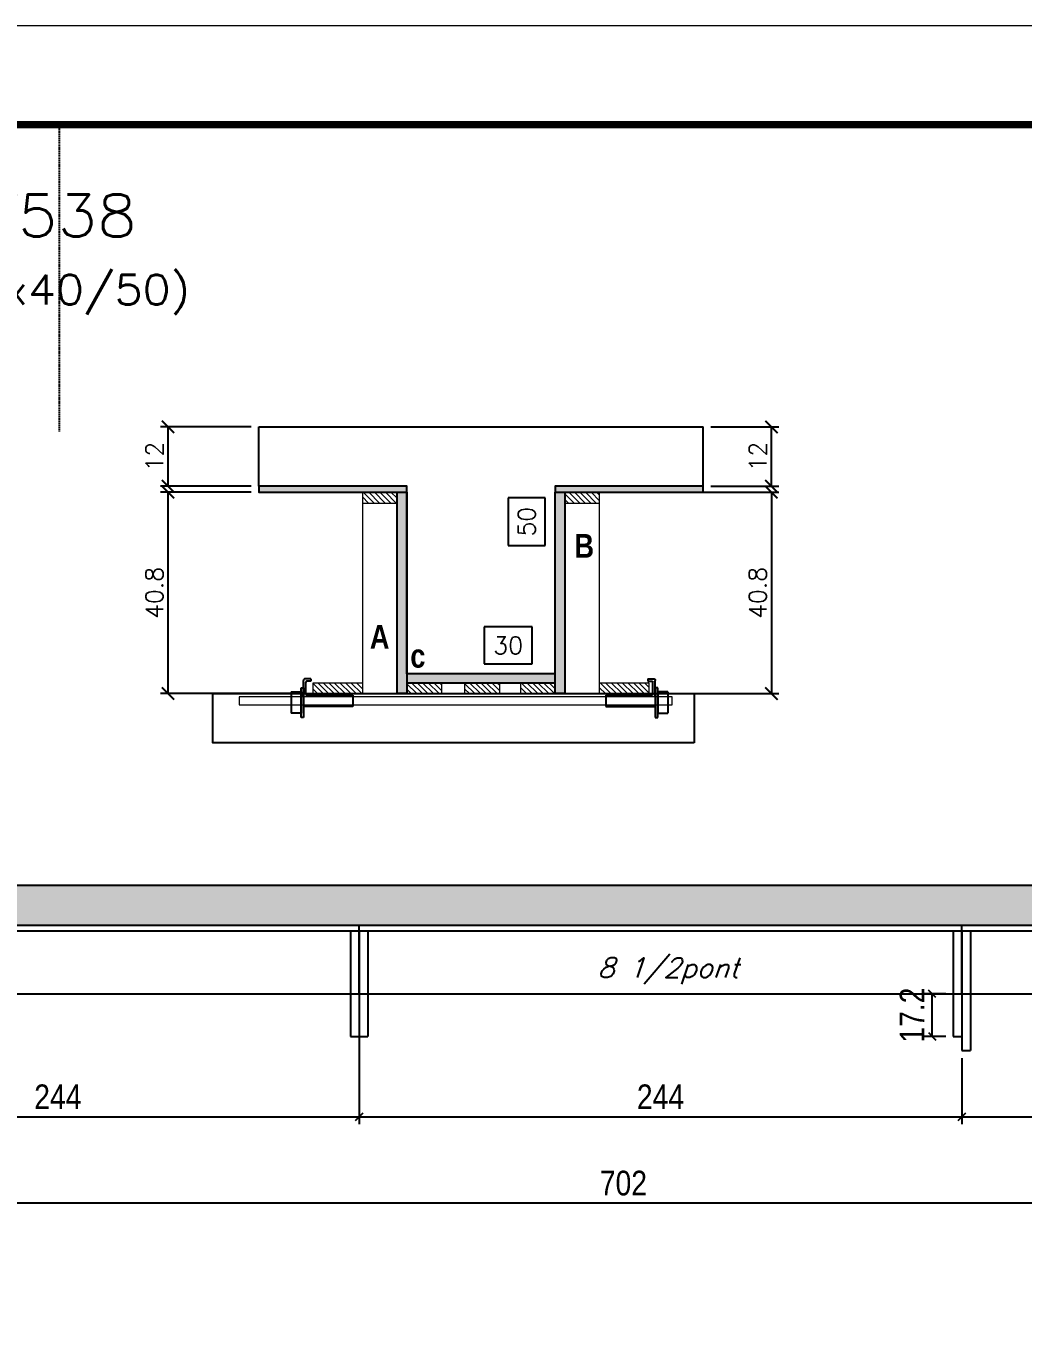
# Model space of a CAD drawing. Extents: x -21493 to -15213, y -12134 to 11887.
# Drawn here: x -20950 to -20546, y -124 to 401 of the extents above; entities that cross this region are included whole.
import ezdxf
from ezdxf.enums import TextEntityAlignment as Align

# ---------------------------------------------------------------- set-up
doc = ezdxf.new("R2010")
doc.units = 0
doc.linetypes.add('DASHED', pattern=[0.75, 0.5, -0.25])
doc.linetypes.add('HIDDEN', pattern=[0.375, 0.25, -0.125])
for name, color, linetype in [('barrote', 251, 'Continuous'), ('COTA', 241, 'Continuous'), ('Cota Seção (2x)', 4, 'Continuous'), ('detalhes', 4, 'Continuous'), ('Painéis', 200, 'Continuous'), ('presilha', 1, 'Continuous'), ('SARR_2.2x7', 40, 'Continuous'), ('SARR_3.5x7', 81, 'Continuous'), ('texto', 7, 'Continuous'), ('Texto de Titulo', 7, 'Continuous'), ('Texto Qtd Sarr', 242, 'Continuous')]:
    doc.layers.add(name, color=color, linetype=linetype)
for name, color, linetype, lineweight in [('CONCRETO', 251, 'Continuous', 25), ('Folhas', 255, 'Continuous', 9), ('Hachura', 251, 'Continuous', 9), ('Madeira', 126, 'Continuous', 18), ('SARRAFO DE PRESSAO', 251, 'DASHED', 9), ('SCO-___-LAJ', 2, 'Continuous', 0), ('Texto Seção', 7, 'Continuous', 15)]:
    doc.layers.add(name, color=color, linetype=linetype, lineweight=lineweight)
doc.styles.add('COTA TECNICA', font='techl___.ttf', dxfattribs={"height": 10})
doc.styles.add('Romans', font='romans.shx')
doc.styles.add('TECNICA', font='techb___.ttf', dxfattribs={"height": 10})
doc.dimstyles.new('Cota Seção (2x)', dxfattribs={"dimtxt": 7, "dimasz": 5, "dimexe": 3, "dimexo": 3, "dimgap": 2, "dimtad": 3, "dimdec": 1, "dimlfac": 0.5, "dimzin": 12, "dimdsep": 46, "dimtxsty": 'Romans', "dimblk": 'ARCHTICK', "dimcen": 0, "dimclrd": 4, "dimclre": 4, "dimclrt": 1, "dimadec": 1, "dimazin": 3, "dimtfac": 1, "dimtdec": 1, "dimtmove": 0, "dimatfit": 3, "dimldrblk": 'OBLIQUE', "dimfxl": 1, "dimtolj": 1, "dimtzin": 12, "dimarcsym": 0})
doc.dimstyles.new('Cota Seção interna', dxfattribs={"dimtxt": 7, "dimasz": 6, "dimexe": 0.18, "dimexo": 2, "dimgap": -4, "dimtad": 3, "dimdec": 1, "dimlfac": 0.5, "dimzin": 12, "dimdsep": 46, "dimtxsty": 'Romans', "dimblk": 'ARCHTICK', "dimcen": 0.09, "dimse1": 1, "dimse2": 1, "dimsd1": 1, "dimsd2": 1, "dimclrd": 180, "dimclre": 5, "dimclrt": 1, "dimadec": 0, "dimazin": 3, "dimtfac": 1, "dimtdec": 1, "dimtofl": 0, "dimtmove": 0, "dimatfit": 3, "dimldrblk": 'ARCHTICK', "dimfxl": 1, "dimtolj": 1, "dimtzin": 0, "dimarcsym": 0})
doc.dimstyles.new('PAINEL', dxfattribs={"dimtxt": 10, "dimasz": 3, "dimexe": 3, "dimexo": 3, "dimgap": 3, "dimtad": 1, "dimdec": 1, "dimzin": 12, "dimdsep": 46, "dimtxsty": 'COTA TECNICA', "dimblk1": 'OBLIQUE', "dimblk2": 'OBLIQUE', "dimsah": 1, "dimcen": 0.9, "dimclrd": 4, "dimclre": 4, "dimclrt": 240, "dimadec": 1, "dimazin": 3, "dimtfac": 1, "dimtdec": 1, "dimtmove": 0, "dimatfit": 3, "dimfxl": 1, "dimtolj": 1, "dimtzin": 12, "dimarcsym": 0})

# ---------------------------------------------------------------- blocks, each defined once
blk = doc.blocks.new('titulo1')
at = {"layer": 'Defpoints', "color": 252, "linetype": 'HIDDEN', "ltscale": 2}
blk.add_line((0, 0), (0, 125), dxfattribs=at)
at = {"layer": 'Defpoints', "style": 'Romans', "oblique": 15}
blk.add_attdef('FOLHA', text='', height=10, dxfattribs=at).set_placement((0, 15.58), align=Align.MIDDLE_CENTER)
at = {"layer": 'Texto Qtd Sarr', "color": 3, "style": 'Romans', "oblique": 15}
for tag, height, p in [('TITULO', 17, (0, 71.45)), ('SEÇÃO', 12, (0, 41.55))]:
    blk.add_attdef(tag, text='', height=height, dxfattribs=at).set_placement(p, align=Align.MIDDLE_CENTER)
blk = doc.blocks.new('_ArchTick')
at = {"color": 0, "linetype": 'ByBlock', "const_width": 0.15}
blk.add_lwpolyline([(-0.5, -0.5), (0.5, 0.5)], dxfattribs=at)
blk = doc.blocks.new('*D1189')
at = {"layer": 'COTA', "color": 4, "lineweight": -2, "transparency": 16777216}
for p, q in [((-20858.76, 212.64), (-20895.48, 212.64)), ((-20892.48, 131.04), (-20892.48, 212.64)), ((-20841.16, 131.04), (-20895.48, 131.04))]:
    blk.add_line(p, q, dxfattribs=at)
at = {"layer": 'Defpoints', "color": 0, "transparency": 16777216}
for p in [(-20892.48, 212.64), (-20855.76, 212.64), (-20838.16, 131.04)]:
    blk.add_point(p, dxfattribs=at)
at = {"layer": 'COTA', "color": 4, "lineweight": -2, "transparency": 16777216, "xscale": 5, "yscale": 5, "zscale": 5}
for p, rotation in [((-20892.48, 212.64), 90), ((-20892.48, 131.04), 270)]:
    blk.add_blockref('_ArchTick', p, dxfattribs=dict(at, rotation=rotation))
at = {"layer": 'COTA', "color": 1, "transparency": 16777216, "insert": (-20897.98, 171.84), "char_height": 7, "attachment_point": 5, "rotation": 90, "style": 'Romans'}
blk.add_mtext('\\A1;40.8', dxfattribs=at)
blk = doc.blocks.new('_Oblique')
at = {"color": 0, "linetype": 'ByBlock', "lineweight": -2}
blk.add_line((-0.5, -0.5), (0.5, 0.5), dxfattribs=at)
blk = doc.blocks.new('*D1190')
at = {"layer": 'COTA', "color": 4, "lineweight": -2, "transparency": 16777216}
for p, q in [((-20858.76, 239.04), (-20895.48, 239.04)), ((-20892.48, 215.04), (-20892.48, 239.04)), ((-20858.76, 215.04), (-20895.48, 215.04))]:
    blk.add_line(p, q, dxfattribs=at)
at = {"layer": 'Defpoints', "color": 0, "transparency": 16777216}
for p in [(-20892.48, 239.04), (-20855.76, 239.04), (-20855.76, 215.04)]:
    blk.add_point(p, dxfattribs=at)
at = {"layer": 'COTA', "color": 4, "lineweight": -2, "transparency": 16777216, "xscale": 5, "yscale": 5, "zscale": 5}
for p, rotation in [((-20892.48, 239.04), 90), ((-20892.48, 215.04), 270)]:
    blk.add_blockref('_ArchTick', p, dxfattribs=dict(at, rotation=rotation))
at = {"layer": 'COTA', "color": 1, "transparency": 16777216, "insert": (-20897.98, 227.04), "char_height": 7, "attachment_point": 5, "rotation": 90, "style": 'Romans'}
blk.add_mtext('\\A1;12', dxfattribs=at)
blk = doc.blocks.new('*D1191')
at = {"layer": 'Cota Seção (2x)', "color": 180, "lineweight": -2, "transparency": 16777216}
for p, q in [((-20739.76, 210.34), (-20754.76, 210.34)), ((-20754.76, 210.34), (-20754.76, 191)), ((-20739.76, 191), (-20739.76, 210.34)), ((-20754.76, 191), (-20739.76, 191))]:
    blk.add_line(p, q, dxfattribs=at)
at = {"layer": 'Defpoints', "color": 0, "transparency": 16777216}
for p in [(-20795.76, 239.04), (-20735.76, 239.04), (-20795.76, 139.04)]:
    blk.add_point(p, dxfattribs=at)
at = {"layer": 'Cota Seção (2x)', "color": 1, "transparency": 16777216, "insert": (-20747.26, 200.67), "char_height": 7, "attachment_point": 5, "rotation": 90, "style": 'Romans'}
blk.add_mtext('\\A1;50', dxfattribs=at)
blk = doc.blocks.new('PRESILHA METÁLICA 1')
at = {"layer": 'presilha'}
for p, q in [((7.5, 10.64), (7.5, 19.86)), ((12, 21), (8.64, 21)), ((9, 11.57), (9, 18.93)), ((12, 19.5), (9.57, 19.5)), ((12, 21), (12, 19.5)), ((0, 13), (6, 13)), ((0, 13), (0, 0)), ((6, 15.5), (7.5, 15.5)), ((6, -2.5), (6, 15.5)), ((6, 13), (6, 0)), ((7.5, 15.5), (7.5, -2.5)), ((37.5, 11), (9.57, 11)), ((37.5, 11), (37.5, 4.1)), ((6, 0), (0, 0)), ((37.5, 4.1), (7.5, 4.1)), ((7.5, -2.5), (6, -2.5))]:
    blk.add_line(p, q, dxfattribs=at)
for centre, radius, start, end in [((8.64, 19.86), 1.14, 90, 180), ((9.57, 18.93), 0.57, 90, 180), ((9.57, 11.57), 0.57, 180, 270)]:
    blk.add_arc(centre, radius, start, end, dxfattribs=at)
blk = doc.blocks.new('*D1192')
at = {"layer": 'Cota Seção (2x)', "color": 180, "lineweight": -2, "transparency": 16777216}
for p, q in [((-20745.09, 158.04), (-20764.43, 158.04)), ((-20764.43, 158.04), (-20764.43, 143.04)), ((-20745.09, 143.04), (-20745.09, 158.04)), ((-20764.43, 143.04), (-20745.09, 143.04))]:
    blk.add_line(p, q, dxfattribs=at)
at = {"layer": 'Defpoints', "color": 0, "transparency": 16777216}
for p in [(-20795.76, 139.04), (-20795.76, 131.04), (-20735.76, 131.04)]:
    blk.add_point(p, dxfattribs=at)
at = {"layer": 'Cota Seção (2x)', "color": 1, "transparency": 16777216, "insert": (-20754.76, 150.54), "char_height": 7, "attachment_point": 5, "style": 'Romans'}
blk.add_mtext('\\A1;30', dxfattribs=at)
blk = doc.blocks.new('*D1193')
at = {"layer": 'COTA', "color": 4, "lineweight": -2, "transparency": 16777216}
for p, q in [((-20714.76, 212.64), (-20645.19, 212.64)), ((-20648.19, 212.64), (-20648.19, 131.04)), ((-20714.76, 131.04), (-20645.19, 131.04))]:
    blk.add_line(p, q, dxfattribs=at)
at = {"layer": 'Defpoints', "color": 0, "transparency": 16777216}
for p in [(-20717.76, 212.64), (-20717.76, 131.04), (-20648.19, 131.04)]:
    blk.add_point(p, dxfattribs=at)
at = {"layer": 'COTA', "color": 4, "lineweight": -2, "transparency": 16777216, "xscale": 5, "yscale": 5, "zscale": 5}
for p, rotation in [((-20648.19, 212.64), 90), ((-20648.19, 131.04), 270)]:
    blk.add_blockref('_ArchTick', p, dxfattribs=dict(at, rotation=rotation))
at = {"layer": 'COTA', "color": 1, "transparency": 16777216, "insert": (-20653.69, 171.84), "char_height": 7, "attachment_point": 5, "rotation": 90, "style": 'Romans'}
blk.add_mtext('\\A1;40.8', dxfattribs=at)
blk = doc.blocks.new('*D1394')
at = {"layer": 'COTA', "color": 4, "lineweight": -2, "transparency": 16777216}
for p, q in [((-20672.76, 239.04), (-20645.19, 239.04)), ((-20648.19, 215.04), (-20648.19, 239.04)), ((-20672.76, 215.04), (-20645.19, 215.04))]:
    blk.add_line(p, q, dxfattribs=at)
at = {"layer": 'Defpoints', "color": 0, "transparency": 16777216}
for p in [(-20675.76, 239.04), (-20648.19, 239.04), (-20675.76, 215.04)]:
    blk.add_point(p, dxfattribs=at)
at = {"layer": 'COTA', "color": 4, "lineweight": -2, "transparency": 16777216, "xscale": 5, "yscale": 5, "zscale": 5}
for p, rotation in [((-20648.19, 239.04), 90), ((-20648.19, 215.04), 270)]:
    blk.add_blockref('_ArchTick', p, dxfattribs=dict(at, rotation=rotation))
at = {"layer": 'COTA', "color": 1, "transparency": 16777216, "insert": (-20653.69, 227.04), "char_height": 7, "attachment_point": 5, "rotation": 90, "style": 'Romans'}
blk.add_mtext('\\A1;12', dxfattribs=at)
blk = doc.blocks.new('*D1461')
at = {"layer": 'COTA', "color": 4, "lineweight": -2, "ltscale": 25, "transparency": 16777216}
for p, q in [((-21059.09, 6.42), (-21059.09, -43.35)), ((-20815.09, 6.42), (-20815.09, -43.35)), ((-21059.09, -40.35), (-20815.09, -40.35))]:
    blk.add_line(p, q, dxfattribs=at)
at = {"layer": 'Defpoints', "color": 0, "ltscale": 25, "transparency": 16777216}
for p in [(-21059.09, 9.42), (-20815.09, 9.42), (-20815.09, -40.35)]:
    blk.add_point(p, dxfattribs=at)
at = {"layer": 'COTA', "color": 4, "lineweight": -2, "ltscale": 25, "transparency": 16777216, "xscale": 3, "yscale": 3, "zscale": 3, "rotation": 180}
blk.add_blockref('_Oblique', (-21059.09, -40.35), dxfattribs=at)
at = {"layer": 'COTA', "color": 4, "lineweight": -2, "ltscale": 25, "transparency": 16777216, "xscale": 3, "yscale": 3, "zscale": 3}
blk.add_blockref('_Oblique', (-20815.09, -40.35), dxfattribs=at)
at = {"layer": 'COTA', "color": 240, "ltscale": 25, "transparency": 16777216, "insert": (-20937.09, -32.27), "char_height": 10, "attachment_point": 5, "style": 'COTA TECNICA'}
blk.add_mtext('\\A1;244', dxfattribs=at)
blk = doc.blocks.new('*D1463')
at = {"layer": 'COTA', "color": 4, "lineweight": -2, "ltscale": 25, "transparency": 16777216}
for p, q in [((-20815.09, 6.42), (-20815.09, -43.35)), ((-20571.09, -16.58), (-20571.09, -43.35)), ((-20815.09, -40.35), (-20571.09, -40.35))]:
    blk.add_line(p, q, dxfattribs=at)
at = {"layer": 'Defpoints', "color": 0, "ltscale": 25, "transparency": 16777216}
for p in [(-20815.09, 9.42), (-20571.09, -13.58), (-20571.09, -40.35)]:
    blk.add_point(p, dxfattribs=at)
at = {"layer": 'COTA', "color": 4, "lineweight": -2, "ltscale": 25, "transparency": 16777216, "xscale": 3, "yscale": 3, "zscale": 3, "rotation": 180}
blk.add_blockref('_Oblique', (-20815.09, -40.35), dxfattribs=at)
at = {"layer": 'COTA', "color": 4, "lineweight": -2, "ltscale": 25, "transparency": 16777216, "xscale": 3, "yscale": 3, "zscale": 3}
blk.add_blockref('_Oblique', (-20571.09, -40.35), dxfattribs=at)
at = {"layer": 'COTA', "color": 240, "ltscale": 25, "transparency": 16777216, "insert": (-20693.09, -32.27), "char_height": 10, "attachment_point": 5, "style": 'COTA TECNICA'}
blk.add_mtext('\\A1;244', dxfattribs=at)
blk = doc.blocks.new('*D1464')
at = {"layer": 'COTA', "color": 4, "lineweight": -2, "ltscale": 25, "transparency": 16777216}
for p, q in [((-21059.09, 6.42), (-21059.09, -78.38)), ((-20357.11, 6.42), (-20357.11, -78.38)), ((-20357.11, -75.38), (-21059.09, -75.38))]:
    blk.add_line(p, q, dxfattribs=at)
at = {"layer": 'Defpoints', "color": 0, "ltscale": 25, "transparency": 16777216}
for p in [(-21059.09, 9.42), (-20357.11, 9.42), (-21059.09, -75.38)]:
    blk.add_point(p, dxfattribs=at)
at = {"layer": 'COTA', "color": 4, "lineweight": -2, "ltscale": 25, "transparency": 16777216, "xscale": 3, "yscale": 3, "zscale": 3, "rotation": 180}
blk.add_blockref('_Oblique', (-21059.09, -75.38), dxfattribs=at)
at = {"layer": 'COTA', "color": 4, "lineweight": -2, "ltscale": 25, "transparency": 16777216, "xscale": 3, "yscale": 3, "zscale": 3}
blk.add_blockref('_Oblique', (-20357.11, -75.38), dxfattribs=at)
at = {"layer": 'COTA', "color": 240, "ltscale": 25, "transparency": 16777216, "insert": (-20708.1, -67.28), "char_height": 10, "attachment_point": 5, "style": 'COTA TECNICA'}
blk.add_mtext('\\A1;702', dxfattribs=at)
blk = doc.blocks.new('*D1466')
at = {"layer": 'COTA', "color": 4, "lineweight": -2, "ltscale": 25, "transparency": 16777216}
for p, q in [((-20357.11, 6.42), (-20357.11, -43.35)), ((-20571.09, -16.58), (-20571.09, -43.35)), ((-20571.09, -40.35), (-20357.11, -40.35))]:
    blk.add_line(p, q, dxfattribs=at)
at = {"layer": 'Defpoints', "color": 0, "ltscale": 25, "transparency": 16777216}
for p in [(-20357.11, 9.42), (-20571.09, -13.58), (-20357.11, -40.35)]:
    blk.add_point(p, dxfattribs=at)
at = {"layer": 'COTA', "color": 4, "lineweight": -2, "ltscale": 25, "transparency": 16777216, "xscale": 3, "yscale": 3, "zscale": 3, "rotation": 180}
blk.add_blockref('_Oblique', (-20571.09, -40.35), dxfattribs=at)
at = {"layer": 'COTA', "color": 4, "lineweight": -2, "ltscale": 25, "transparency": 16777216, "xscale": 3, "yscale": 3, "zscale": 3}
blk.add_blockref('_Oblique', (-20357.11, -40.35), dxfattribs=at)
at = {"layer": 'COTA', "color": 240, "ltscale": 25, "transparency": 16777216, "insert": (-20464.1, -32.27), "char_height": 10, "attachment_point": 5, "style": 'COTA TECNICA'}
blk.add_mtext('\\A1;214', dxfattribs=at)
blk = doc.blocks.new('*D1435')
at = {"layer": 'COTA', "color": 4, "lineweight": -2, "ltscale": 25, "transparency": 16777216}
for p, q in [((-20577.59, 9.42), (-20586.13, 9.42)), ((-20583.13, -7.78), (-20583.13, 9.42)), ((-20577.59, -7.78), (-20586.13, -7.78))]:
    blk.add_line(p, q, dxfattribs=at)
at = {"layer": 'Defpoints', "color": 0, "ltscale": 25, "transparency": 16777216}
for p in [(-20583.13, 9.42), (-20574.59, 9.42), (-20574.59, -7.78)]:
    blk.add_point(p, dxfattribs=at)
at = {"layer": 'COTA', "color": 4, "lineweight": -2, "ltscale": 25, "transparency": 16777216, "xscale": 3, "yscale": 3, "zscale": 3}
for p, rotation in [((-20583.13, 9.42), 90), ((-20583.13, -7.78), 270)]:
    blk.add_blockref('_Oblique', p, dxfattribs=dict(at, rotation=rotation))
at = {"layer": 'COTA', "color": 240, "ltscale": 25, "transparency": 16777216, "insert": (-20591.2, 0.82), "char_height": 10, "attachment_point": 5, "rotation": 90, "style": 'COTA TECNICA'}
blk.add_mtext('\\A1;17.2', dxfattribs=at)
blk = doc.blocks.new('9999999999')
at = {"layer": 'Folhas'}
blk.add_lwpolyline([(98138.98, 34190.21), (99623.98, 34190.21), (99623.98, 35240.21), (98138.98, 35240.21)], close=True, dxfattribs=at)
at = {"layer": 'Folhas', "color": 30, "const_width": 3}
blk.add_lwpolyline([(98213.98, 34230.21), (99583.98, 34230.21), (99583.98, 35200.21), (98213.98, 35200.21)], close=True, dxfattribs=at)

msp = doc.modelspace()

# ---------------------------------------------------------------- hatches: boundary and pattern name
at = {"layer": 'COTA', "linetype": 'ByBlock'}
h = msp.add_hatch(dxfattribs=at)
h.set_pattern_fill('AR-CONC', color=256, scale=0.03)
h.set_pattern_definition([(50, (-160229.1976, -26011.143), (5.46554007, -0.47817257), [0.5715, -6.2865]), (355, (-160229.1976, -26011.143), (-1.05730264, 5.73170536), [0.4572, -5.02921753]), (100.4514447, (-160228.742, -26011.183), (4.40823741, 5.25353256), [0.48570026, -5.34270734]), (46.1842, (-160229.1976, -26009.619), (8.13237123, -1.26126984), [0.85725, -9.42975]), (96.6355576, (-160228.52, -26009.724), (7.122124, 7.42278374), [0.7285507, -8.01406824]), (351.184151, (-160229.198, -26009.619), (7.122124, 7.42278374), [0.685799, -7.54379196]), (21, (-160228.4356, -26010), (4.54843174, -3.06795595), [0.5715, -6.2865]), (326, (-160228.4356, -26010), (1.85406085, 5.52563898), [0.4572, -5.0292]), (71.451445, (-160228.0566, -26010.256), (6.40249258, 2.45768307), [0.48570026, -5.34269813]), (37.5, (-160229.1976, -26011.1432), (0.092658098, 2.536651166), [0, -4.96824, 0, -5.1054, 0, -5.04825]), (7.5, (-160229.1976, -26011.1432), (2.004589875, 3.005417245), [0, -2.91084, 0, -4.85394, 0, -1.92405]), (327.5, (-160230.8969, -26011.1432), (4.067717855, -0.17186232), [0, -1.905, 0, -5.9436, 0, -7.8867]), (317.5, (-160231.659, -26011.1432), (4.44387544, 0.76279473), [0, -2.4765, 0, -3.94716, 0, -5.6007])])
h.paths.add_polyline_path([(-21059.09, 37.22), (-20357.11, 37.22), (-20357.11, 53.42), (-21260.8, 53.42), (-21260.8, 40.22), (-21081.82, 40.22), (-21081.82, 9.42), (-21059.09, 9.42)])
at = {"layer": 'Hachura'}
h = msp.add_hatch(color=256, dxfattribs=at)
h.dxf.hatch_style = 1
h.paths.add_polyline_path([(-20795.76, 212.64), (-20795.76, 215.04), (-20855.76, 215.04), (-20855.76, 212.64)])
h = msp.add_hatch(dxfattribs=at)
h.set_pattern_fill('ANSI31', color=256, scale=0.5, angle=270, style=0)
h.set_pattern_definition([(315, (2114.0621, -8095.0006), (1.12253202, 1.12253202), [])])
h.paths.add_polyline_path([(-20799.76, 208.24), (-20799.76, 212.64), (-20813.76, 212.64), (-20813.76, 208.24)])
h = msp.add_hatch(color=256, dxfattribs=at)
h.dxf.hatch_style = 1
h.paths.add_polyline_path([(-20799.76, 212.64), (-20795.76, 212.64), (-20795.76, 131.04), (-20799.76, 131.04)])
h = msp.add_hatch(color=256, dxfattribs=at)
h.dxf.hatch_style = 1
h.paths.add_polyline_path([(-20675.76, 212.64), (-20675.76, 215.04), (-20735.76, 215.04), (-20735.76, 212.64)])
h = msp.add_hatch(color=256, dxfattribs=at)
h.dxf.hatch_style = 1
h.paths.add_polyline_path([(-20735.76, 212.64), (-20731.76, 212.64), (-20731.76, 131.04), (-20735.76, 131.04)])
h = msp.add_hatch(dxfattribs=at)
h.set_pattern_fill('ANSI31', color=256, scale=0.5, angle=270, style=0)
h.set_pattern_definition([(315, (2076.0621, -8095.0006), (1.12253202, 1.12253202), [])])
h.paths.add_polyline_path([(-20717.76, 208.24), (-20717.76, 212.64), (-20731.76, 212.64), (-20731.76, 208.24)])
h = msp.add_hatch(color=256, dxfattribs=at)
h.dxf.hatch_style = 1
h.paths.add_polyline_path([(-20735.76, 135.44), (-20735.76, 139.04), (-20795.76, 139.04), (-20795.76, 135.44)])
h = msp.add_hatch(dxfattribs=at)
h.set_pattern_fill('ANSI31', color=256, scale=0.5, angle=270, style=0)
h.set_pattern_definition([(315, (2114.0621, -8098.6006), (1.12253202, 1.12253202), [])])
h.paths.add_polyline_path([(-20833.76, 131.04), (-20833.76, 135.44), (-20813.76, 135.44), (-20813.76, 131.04)])
h = msp.add_hatch(dxfattribs=at)
h.set_pattern_fill('ANSI31', color=256, scale=0.5, angle=270, style=0)
h.set_pattern_definition([(315, (2122.8621, -8098.6006), (1.12253202, 1.12253202), [])])
h.paths.add_polyline_path([(-20795.76, 131.04), (-20795.76, 135.44), (-20781.76, 135.44), (-20781.76, 131.04)])
h = msp.add_hatch(dxfattribs=at)
h.set_pattern_fill('ANSI31', color=256, scale=0.5, angle=270, style=0)
h.set_pattern_definition([(315, (2146.3836, -8098.6006), (1.12253202, 1.12253202), [])])
h.paths.add_polyline_path([(-20772.24, 131.04), (-20772.24, 135.44), (-20758.24, 135.44), (-20758.24, 131.04)])
h = msp.add_hatch(dxfattribs=at)
h.set_pattern_fill('ANSI31', color=256, scale=0.5, angle=270, style=0)
h.set_pattern_definition([(315, (2144.8642, -8098.6006), (1.12253202, 1.12253202), [])])
h.paths.add_polyline_path([(-20735.76, 131.04), (-20735.76, 135.44), (-20749.76, 135.44), (-20749.76, 131.04)])
h = msp.add_hatch(dxfattribs=at)
h.set_pattern_fill('ANSI31', color=256, scale=0.5, angle=270, style=0)
h.set_pattern_definition([(315, (2042.0621, -8098.6006), (1.12253202, 1.12253202), [])])
h.paths.add_polyline_path([(-20717.76, 131.04), (-20717.76, 135.44), (-20697.76, 135.44), (-20697.76, 131.04)])

# ---------------------------------------------------------------- linework, layer by layer
at = {"layer": 'barrote'}
msp.add_lwpolyline([(-20679.39, 111.04), (-20874.36, 111.04), (-20874.36, 131.04), (-20679.39, 131.04)], close=True, dxfattribs=at)
at = {"layer": 'CONCRETO'}
for p, q in [((-20855.76, 215.04), (-20855.76, 239.04)), ((-20855.76, 239.04), (-20795.76, 239.04)), ((-20795.76, 239.04), (-20795.76, 239.04)), ((-20795.76, 239.04), (-20675.76, 239.04)), ((-20675.76, 215.04), (-20675.76, 239.04)), ((-20795.76, 215.04), (-20855.76, 215.04)), ((-20795.76, 139.04), (-20795.76, 215.04)), ((-20735.76, 139.04), (-20795.76, 139.04)), ((-20735.76, 135.44), (-20735.76, 139.04)), ((-20735.76, 135.44), (-20735.76, 135.44))]:
    msp.add_line(p, q, dxfattribs=at)
at = {"layer": 'COTA', "linetype": 'ByBlock'}
msp.add_line((-21260.8, 53.42), (-20357.11, 53.42), dxfattribs=at)
at = {"layer": 'Madeira'}
for points in [[(-20799.76, 208.24), (-20799.76, 212.64), (-20813.76, 212.64), (-20813.76, 208.24)], [(-20799.76, 212.64), (-20813.76, 212.64), (-20813.76, 131.04), (-20799.76, 131.04)], [(-20717.76, 208.24), (-20717.76, 212.64), (-20731.76, 212.64), (-20731.76, 208.24)], [(-20717.76, 212.64), (-20731.76, 212.64), (-20731.76, 131.04), (-20717.76, 131.04)], [(-20833.76, 131.04), (-20833.76, 135.44), (-20813.76, 135.44), (-20813.76, 131.04)], [(-20795.76, 131.04), (-20795.76, 135.44), (-20781.76, 135.44), (-20781.76, 131.04)], [(-20772.24, 131.04), (-20772.24, 135.44), (-20758.24, 135.44), (-20758.24, 131.04)], [(-20735.76, 131.04), (-20735.76, 135.44), (-20749.76, 135.44), (-20749.76, 131.04)], [(-20717.76, 131.04), (-20717.76, 135.44), (-20697.76, 135.44), (-20697.76, 131.04)]]:
    msp.add_lwpolyline(points, close=True, dxfattribs=at)
at = {"layer": 'Painéis'}
for p, q in [((-21059.09, 37.22), (-20357.11, 37.22)), ((-21059.09, 9.42), (-20357.11, 9.42))]:
    msp.add_line(p, q, dxfattribs=at)
at = {"layer": 'Painéis', "ltscale": 25}
for p, q in [((-20815.09, 9.42), (-20815.09, 37.22)), ((-20571.09, 9.42), (-20571.09, 37.22))]:
    msp.add_line(p, q, dxfattribs=at)
at = {"layer": 'Painéis'}
for points in [[(-20795.76, 212.64), (-20795.76, 215.04), (-20855.76, 215.04), (-20855.76, 212.64)], [(-20799.76, 212.64), (-20795.76, 212.64), (-20795.76, 131.04), (-20799.76, 131.04)], [(-20675.76, 212.64), (-20675.76, 215.04), (-20735.76, 215.04), (-20735.76, 212.64)], [(-20735.76, 212.64), (-20731.76, 212.64), (-20731.76, 131.04), (-20735.76, 131.04)], [(-20735.76, 135.44), (-20735.76, 139.04), (-20795.76, 139.04), (-20795.76, 135.44)]]:
    msp.add_lwpolyline(points, close=True, dxfattribs=at)
at = {"layer": 'SARR_2.2x7', "linetype": 'Continuous'}
for p, q in [((-21044.09, 35.02), (-20815.09, 35.02)), ((-20815.09, 35.02), (-20571.09, 35.02)), ((-20571.09, 35.02), (-20372.11, 35.02))]:
    msp.add_line(p, q, dxfattribs=at)
at = {"layer": 'SARR_3.5x7'}
for p, q in [((-20818.59, 35.02), (-20818.59, -7.78)), ((-20815.09, 35.02), (-20815.09, -7.78)), ((-20811.56, 35.02), (-20811.56, -7.78)), ((-20574.59, 35.02), (-20574.59, -7.78)), ((-20571.09, 35.02), (-20571.09, -13.58)), ((-20567.56, 35.02), (-20567.56, -13.58)), ((-20818.59, -7.78), (-20811.56, -7.78)), ((-20574.59, -7.78), (-20571.09, -7.78)), ((-20571.09, -13.58), (-20567.56, -13.58))]:
    msp.add_line(p, q, dxfattribs=at)
at = {"layer": 'SCO-___-LAJ', "color": 1}
msp.add_lwpolyline([(-20688.4, 129.71), (-20863.7, 129.71), (-20863.7, 126.51), (-20688.4, 126.51)], close=True, dxfattribs=at)

# ---------------------------------------------------------------- block references
at = {"layer": 'presilha', "yscale": 0.6666666666666666, "zscale": 0.6666666666666666}
for p, xscale in [((-20842.63, 123.08), 0.6666666666666666), ((-20690.18, 123.08), -0.6666666666666666)]:
    msp.add_blockref('PRESILHA METÁLICA 1', p, dxfattribs=dict(at, xscale=xscale))
at = {"layer": 'SARRAFO DE PRESSAO', "color": 6, "linetype": 'ByBlock'}
msp.add_blockref('9999999999', (-119632.39, -34838.72), dxfattribs=at)
at = {"layer": 'Texto Seção'}
ref = msp.add_blockref('titulo1', (-20936.43, 237.14), dxfattribs=at)
ref.add_attrib('TITULO', 'V538', dxfattribs={"layer": 'Texto de Titulo', "color": 7, "height": 17, "style": 'Romans', "width": 1.1}).set_placement((-20936.43, 324.64), align=Align.MIDDLE_CENTER)
ref.add_attrib('SEÇÃO', '(19x40/50)', dxfattribs={"layer": 'Texto de Titulo', "color": 7, "height": 12, "style": 'Romans', "width": 1.1}).set_placement((-20936.43, 294.64), align=Align.MIDDLE_CENTER)

# ---------------------------------------------------------------- texts
at = {"layer": 'detalhes', "style": 'TECNICA'}
for s, p in [('B', (-20727.93, 186.07)), ('A', (-20810.76, 149.23)), ('c', (-20794.38, 141.54))]:
    msp.add_text(s, height=9.6, dxfattribs=at).set_placement(p)
at = {"layer": 'texto', "color": 2, "insert": (-20690.01, 18.69), "char_height": 8, "attachment_point": 5, "style": 'Romans'}
msp.add_mtext('{\\Q19;\\C256;8 1/2pont}', dxfattribs=at)

# ---------------------------------------------------------------- dimensions: what is measured, and where the dimension line sits
at = {"layer": 'COTA'}
for base, p1, p2, picture, middle in [((-20892.48, 239.04), (-20855.76, 215.04), (-20855.76, 239.04), '*D1190', (-20897.98, 227.04)), ((-20648.19, 239.04), (-20675.76, 215.04), (-20675.76, 239.04), '*D1394', (-20653.69, 227.04)), ((-20892.48, 212.64), (-20838.16, 131.04), (-20855.76, 212.64), '*D1189', (-20897.98, 171.84)), ((-20648.19, 131.04), (-20717.76, 212.64), (-20717.76, 131.04), '*D1193', (-20653.69, 171.84))]:
    dim = msp.add_linear_dim(base=base, p1=p1, p2=p2, angle=90, dimstyle='Cota Seção (2x)', dxfattribs=at)
    dim.commit()
    dim.dimension.update_dxf_attribs({"geometry": picture, "text_midpoint": middle})
at = {"layer": 'COTA', "ltscale": 25}
dim = msp.add_linear_dim(base=(-20583.13, 9.42), p1=(-20574.59, -7.78), p2=(-20574.59, 9.42), angle=90, dimstyle='PAINEL', dxfattribs=at)
dim.commit()
dim.dimension.update_dxf_attribs({"geometry": '*D1435', "text_midpoint": (-20583.13, 0.82), "dimtype": 160})
dim = msp.add_linear_dim(base=(-20815.09, -40.35), p1=(-21059.09, 9.42), p2=(-20815.09, 9.42), dimstyle='PAINEL', dxfattribs=at)
dim.commit()
dim.dimension.update_dxf_attribs({"geometry": '*D1461', "text_midpoint": (-20937.09, -40.35), "dimtype": 160})
for base, p1, p2, picture, middle in [((-21059.09, -75.38), (-20357.11, 9.42), (-21059.09, 9.42), '*D1464', (-20708.1, -67.28)), ((-20571.09, -40.35), (-20815.09, 9.42), (-20571.09, -13.58), '*D1463', (-20693.09, -32.27)), ((-20357.11, -40.35), (-20571.09, -13.58), (-20357.11, 9.42), '*D1466', (-20464.1, -32.27))]:
    dim = msp.add_linear_dim(base=base, p1=p1, p2=p2, dimstyle='PAINEL', dxfattribs=at)
    dim.commit()
    dim.dimension.update_dxf_attribs({"geometry": picture, "text_midpoint": middle})
at = {"layer": 'Cota Seção (2x)'}
for base, p1, p2, angle, picture, middle in [((-20735.76, 239.04), (-20795.76, 139.04), (-20795.76, 239.04), 90, '*D1191', (-20735.76, 200.67)), ((-20795.76, 139.04), (-20735.76, 131.04), (-20795.76, 131.04), 180, '*D1192', (-20754.76, 139.04))]:
    dim = msp.add_linear_dim(base=base, p1=p1, p2=p2, angle=angle, dimstyle='Cota Seção interna', dxfattribs=at)
    dim.commit()
    dim.dimension.update_dxf_attribs({"geometry": picture, "text_midpoint": middle, "dimtype": 160})

doc.saveas('drawing.dxf')
